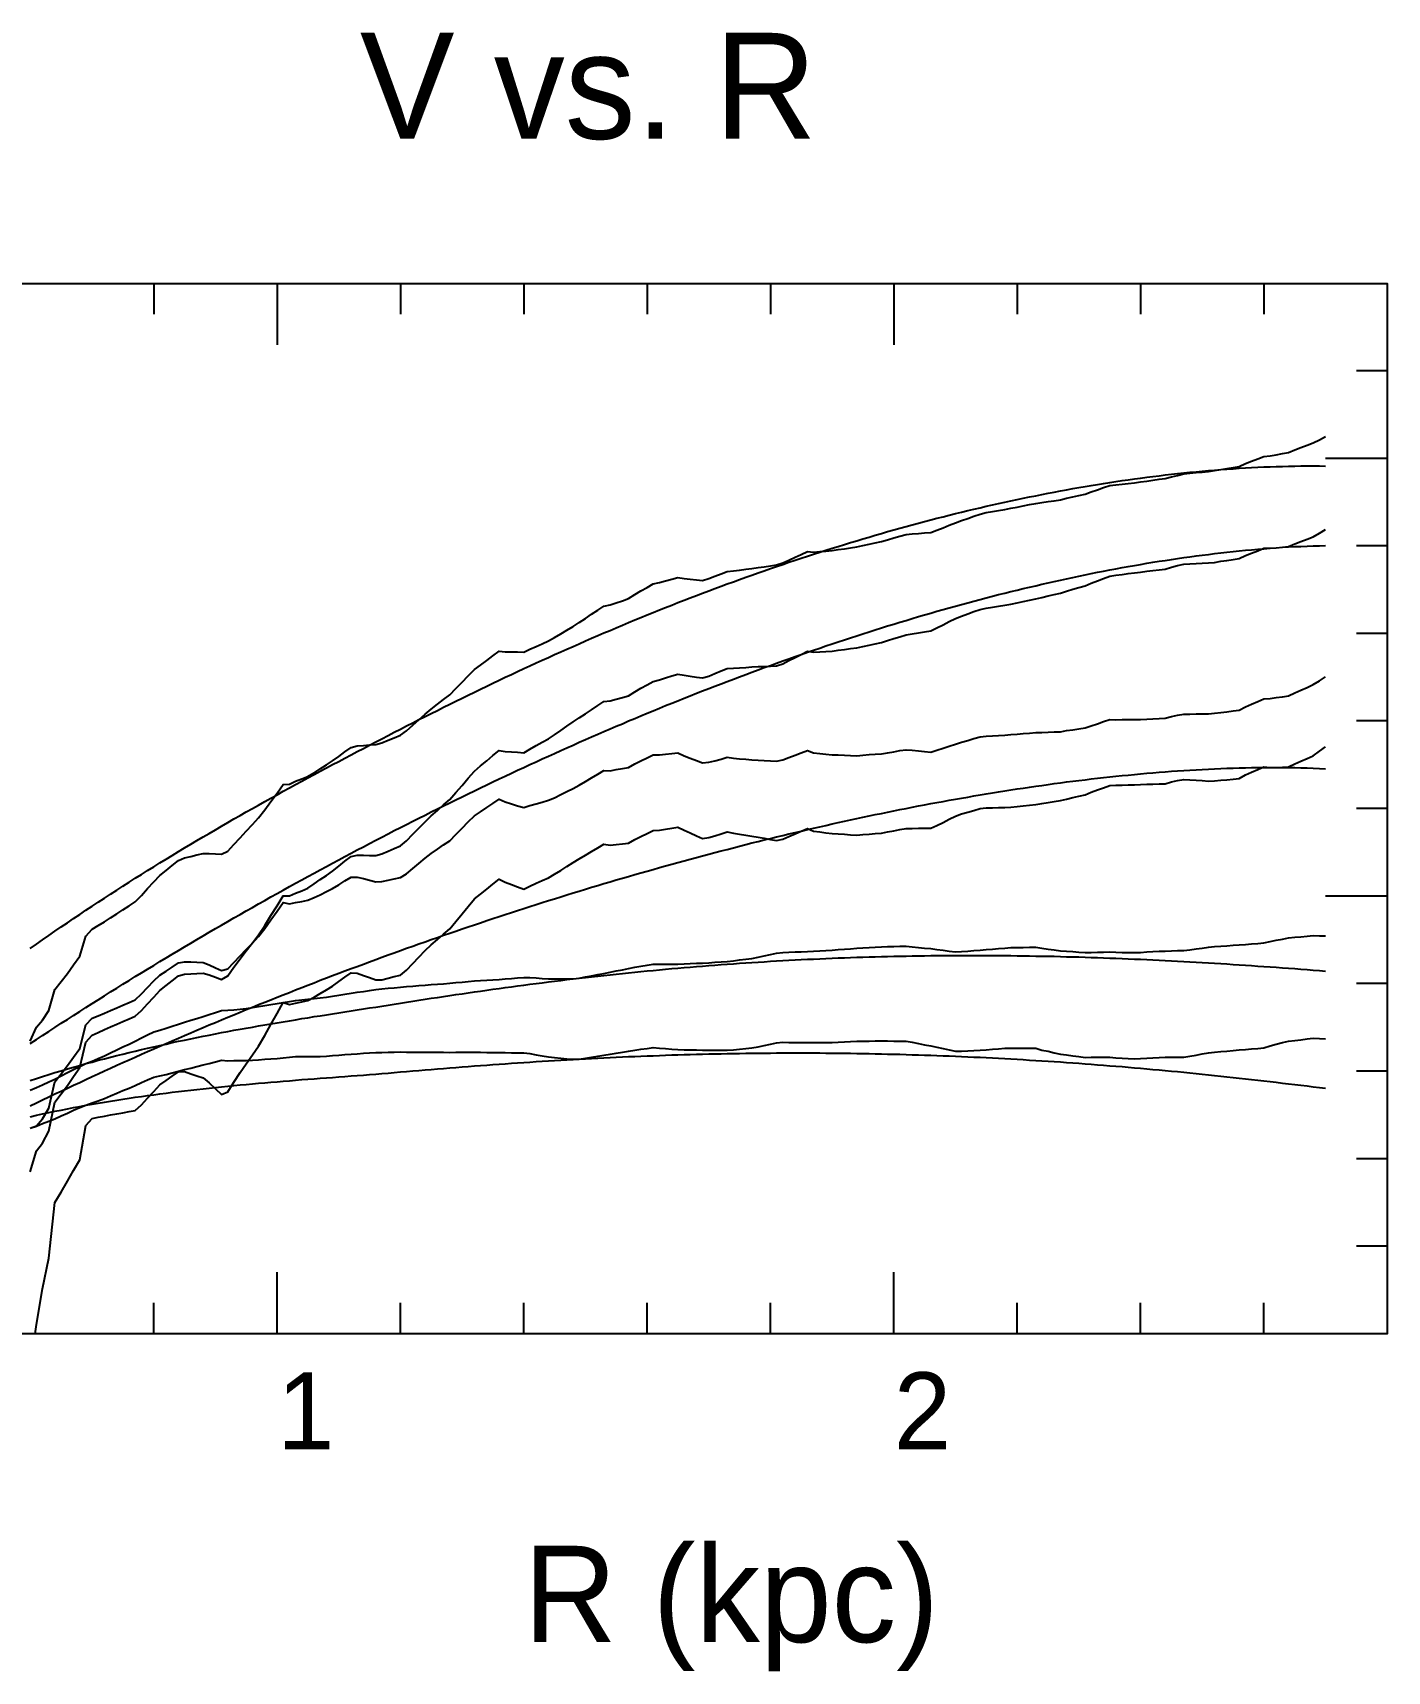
# Model space of a CAD drawing. Extents: x -35 to 179, y -35 to 135.
# Drawn here: x 38.7 to 179.2, y -35 to 135 of the extents above; entities that cross this region are included whole.
import ezdxf

# ---------------------------------------------------------------- set-up
doc = ezdxf.new("R2010")
doc.units = 0

msp = doc.modelspace()

# ---------------------------------------------------------------- linework, layer by layer
at = {"color": 0}
for p, q in [((51.2, 109), (51.2, 105.81)), ((64, 109), (64, 102.61)), ((76.8, 109), (76.8, 105.81)), ((89.6, 109), (89.6, 105.81)), ((102.4, 109), (102.4, 105.81)), ((115.2, 109), (115.2, 105.81)), ((128, 109), (128, 102.61)), ((140.8, 109), (140.8, 105.81)), ((153.6, 109), (153.6, 105.81)), ((166.4, 109), (166.4, 105.81)), ((179.2, 99.92), (176, 99.92)), ((179.2, 90.84), (172.8, 90.84)), ((179.2, 81.75), (176, 81.75)), ((179.2, 72.67), (176, 72.67)), ((179.2, 63.59), (176, 63.59)), ((179.2, 54.5), (176, 54.5)), ((179.2, 45.42), (172.8, 45.42)), ((179.2, 36.34), (176, 36.34)), ((179.2, 27.25), (176, 27.25)), ((179.2, 18.17), (176, 18.17)), ((179.2, 9.08), (176, 9.08)), ((64, 0), (64, 6.4)), ((128, 0), (128, 6.4)), ((51.2, 0), (51.2, 3.2)), ((76.8, 0), (76.8, 3.2)), ((89.6, 0), (89.6, 3.2)), ((102.4, 0), (102.4, 3.2)), ((115.2, 0), (115.2, 3.2)), ((140.8, 0), (140.8, 3.2)), ((153.6, 0), (153.6, 3.2)), ((166.4, 0), (166.4, 3.2))]:
    msp.add_line(p, q, dxfattribs=at)
msp.add_lwpolyline([(0, 0), (0, 109), (179.2, 109), (179.2, 0)], close=True, dxfattribs=at)
at = {"color": 4}
for points in [[(38.4, 30.36), (39.04, 31.83), (39.68, 32.55), (40.32, 33.55), (40.96, 35.72), (41.6, 36.55), (42.24, 37.4), (42.88, 38.28), (43.52, 39.17), (44.16, 41.25), (44.8, 41.98), (45.44, 42.37), (46.08, 42.76), (46.72, 43.17), (47.36, 43.58), (48, 43.99), (48.64, 44.4), (49.28, 44.82), (49.92, 45.47), (50.56, 46.19), (51.2, 46.91), (51.84, 47.54), (52.48, 48.06), (53.12, 48.58), (53.76, 49.1), (54.4, 49.38), (55.04, 49.53), (55.68, 49.69), (56.32, 49.85), (56.96, 49.85), (57.6, 49.81), (58.24, 49.78), (58.88, 50.08), (59.52, 50.78), (60.16, 51.48), (60.8, 52.14), (61.44, 52.85), (62.08, 53.55), (62.72, 54.37), (63.36, 55.22), (64, 56.1), (64.64, 56.99), (65.28, 57.05), (65.92, 57.33), (66.56, 57.58), (67.2, 57.83), (67.84, 58.22), (68.48, 58.61), (69.12, 59.03), (69.76, 59.45), (70.4, 59.92), (71.04, 60.38), (71.68, 60.85), (72.32, 61.02), (72.96, 61.06), (73.6, 61.1), (74.24, 61.14), (74.88, 61.32), (75.52, 61.59), (76.16, 61.85), (76.8, 62.12), (77.44, 62.58), (78.08, 63.15), (78.72, 63.72), (79.36, 64.29), (80, 64.82), (80.64, 65.32), (81.28, 65.82), (81.92, 66.31), (82.56, 66.96), (83.2, 67.61), (83.84, 68.27), (84.48, 68.92), (85.12, 69.39), (85.76, 69.88), (86.4, 70.36), (87.04, 70.84), (87.68, 70.78), (88.32, 70.76), (88.96, 70.75), (89.6, 70.74), (90.24, 71.05), (90.88, 71.33), (91.52, 71.61), (92.16, 71.9), (92.8, 72.25), (93.44, 72.63), (94.08, 73.02), (94.72, 73.4), (95.36, 73.81), (96, 74.24), (96.64, 74.66), (97.28, 75.09), (97.92, 75.51), (98.56, 75.64), (99.2, 75.85), (99.84, 76.07), (100.48, 76.29), (101.12, 76.71), (101.76, 77.08), (102.4, 77.45), (103.04, 77.82), (103.68, 77.95), (104.32, 78.13), (104.96, 78.3), (105.6, 78.48), (106.24, 78.38), (106.88, 78.32), (107.52, 78.25), (108.16, 78.18), (108.8, 78.36), (109.44, 78.61), (110.08, 78.86), (110.72, 79.11), (111.36, 79.16), (112, 79.25), (112.64, 79.33), (113.28, 79.41), (113.92, 79.5), (114.56, 79.59), (115.2, 79.68), (115.84, 79.78), (116.48, 80), (117.12, 80.29), (117.76, 80.59), (118.4, 80.88), (119.04, 81.17), (119.68, 81.11), (120.32, 81.17), (120.96, 81.22), (121.6, 81.27), (122.24, 81.38), (122.88, 81.47), (123.52, 81.56), (124.16, 81.65), (124.8, 81.8), (125.44, 81.94), (126.08, 82.08), (126.72, 82.22), (127.36, 82.4), (128, 82.58), (128.64, 82.76), (129.28, 82.94), (129.92, 83), (130.56, 83.05), (131.2, 83.11), (131.84, 83.16), (132.48, 83.39), (133.12, 83.65), (133.76, 83.9), (134.4, 84.15), (135.04, 84.38), (135.68, 84.61), (136.32, 84.83), (136.96, 85.05), (137.6, 85.21), (138.24, 85.32), (138.88, 85.43), (139.52, 85.55), (140.16, 85.67), (140.8, 85.79), (141.44, 85.92), (142.08, 86.04), (142.72, 86.16), (143.36, 86.25), (144, 86.35), (144.64, 86.45), (145.28, 86.54), (145.92, 86.7), (146.56, 86.84), (147.2, 86.99), (147.84, 87.13), (148.48, 87.37), (149.12, 87.59), (149.76, 87.82), (150.4, 88.04), (151.04, 88.11), (151.68, 88.18), (152.32, 88.24), (152.96, 88.31), (153.6, 88.4), (154.24, 88.49), (154.88, 88.58), (155.52, 88.67), (156.16, 88.75), (156.8, 88.93), (157.44, 89.08), (158.08, 89.23), (158.72, 89.29), (159.36, 89.36), (160, 89.42), (160.64, 89.48), (161.28, 89.57), (161.92, 89.68), (162.56, 89.79), (163.2, 89.9), (163.84, 90.01), (164.48, 90.31), (165.12, 90.56), (165.76, 90.8), (166.4, 91.04), (167.04, 91.11), (167.68, 91.22), (168.32, 91.34), (168.96, 91.44), (169.6, 91.71), (170.24, 91.96), (170.88, 92.2), (171.52, 92.44), (172.16, 92.77), (172.8, 93.1)], [(38.4, 16.82), (39.04, 18.97), (39.68, 19.78), (40.32, 21.04), (40.96, 24.04), (41.6, 24.89), (42.24, 25.78), (42.88, 26.7), (43.52, 27.64), (44.16, 30.27), (44.8, 31), (45.44, 31.28), (46.08, 31.56), (46.72, 31.84), (47.36, 32.12), (48, 32.39), (48.64, 32.67), (49.28, 32.95), (49.92, 33.55), (50.56, 34.24), (51.2, 34.92), (51.84, 35.61), (52.48, 36.13), (53.12, 36.63), (53.76, 37.13), (54.4, 37.33), (55.04, 37.36), (55.68, 37.39), (56.32, 37.42), (56.96, 37.24), (57.6, 37.01), (58.24, 36.78), (58.88, 37.16), (59.52, 38.04), (60.16, 38.92), (60.8, 39.74), (61.44, 40.57), (62.08, 41.4), (62.72, 42.37), (63.36, 43.39), (64, 44.42), (64.64, 45.45), (65.28, 45.44), (65.92, 45.71), (66.56, 45.97), (67.2, 46.24), (67.84, 46.68), (68.48, 47.13), (69.12, 47.57), (69.76, 48.02), (70.4, 48.53), (71.04, 49.03), (71.68, 49.53), (72.32, 49.68), (72.96, 49.66), (73.6, 49.64), (74.24, 49.62), (74.88, 49.8), (75.52, 50.08), (76.16, 50.36), (76.8, 50.64), (77.44, 51.17), (78.08, 51.83), (78.72, 52.48), (79.36, 53.14), (80, 53.75), (80.64, 54.31), (81.28, 54.88), (81.92, 55.44), (82.56, 56.17), (83.2, 56.91), (83.84, 57.65), (84.48, 58.39), (85.12, 58.92), (85.76, 59.46), (86.4, 60), (87.04, 60.54), (87.68, 60.44), (88.32, 60.39), (88.96, 60.34), (89.6, 60.3), (90.24, 60.68), (90.88, 61.03), (91.52, 61.39), (92.16, 61.74), (92.8, 62.16), (93.44, 62.6), (94.08, 63.05), (94.72, 63.49), (95.36, 63.92), (96, 64.34), (96.64, 64.76), (97.28, 65.18), (97.92, 65.6), (98.56, 65.67), (99.2, 65.85), (99.84, 66.02), (100.48, 66.2), (101.12, 66.62), (101.76, 66.98), (102.4, 67.34), (103.04, 67.7), (103.68, 67.87), (104.32, 68.06), (104.96, 68.26), (105.6, 68.46), (106.24, 68.34), (106.88, 68.24), (107.52, 68.15), (108.16, 68.06), (108.8, 68.24), (109.44, 68.51), (110.08, 68.78), (110.72, 69.04), (111.36, 69.06), (112, 69.1), (112.64, 69.15), (113.28, 69.2), (113.92, 69.23), (114.56, 69.26), (115.2, 69.29), (115.84, 69.32), (116.48, 69.53), (117.12, 69.85), (117.76, 70.17), (118.4, 70.49), (119.04, 70.82), (119.68, 70.72), (120.32, 70.77), (120.96, 70.81), (121.6, 70.85), (122.24, 70.95), (122.88, 71.02), (123.52, 71.1), (124.16, 71.18), (124.8, 71.33), (125.44, 71.47), (126.08, 71.61), (126.72, 71.75), (127.36, 71.95), (128, 72.14), (128.64, 72.33), (129.28, 72.53), (129.92, 72.63), (130.56, 72.73), (131.2, 72.83), (131.84, 72.93), (132.48, 73.24), (133.12, 73.57), (133.76, 73.9), (134.4, 74.23), (135.04, 74.48), (135.68, 74.71), (136.32, 74.94), (136.96, 75.16), (137.6, 75.31), (138.24, 75.4), (138.88, 75.5), (139.52, 75.6), (140.16, 75.72), (140.8, 75.85), (141.44, 75.98), (142.08, 76.12), (142.72, 76.25), (143.36, 76.41), (144, 76.57), (144.64, 76.72), (145.28, 76.87), (145.92, 77.07), (146.56, 77.26), (147.2, 77.45), (147.84, 77.63), (148.48, 77.89), (149.12, 78.14), (149.76, 78.38), (150.4, 78.63), (151.04, 78.71), (151.68, 78.79), (152.32, 78.88), (152.96, 78.96), (153.6, 79.04), (154.24, 79.12), (154.88, 79.2), (155.52, 79.28), (156.16, 79.36), (156.8, 79.56), (157.44, 79.72), (158.08, 79.87), (158.72, 79.91), (159.36, 79.94), (160, 79.96), (160.64, 79.99), (161.28, 80.05), (161.92, 80.16), (162.56, 80.26), (163.2, 80.35), (163.84, 80.45), (164.48, 80.77), (165.12, 81.02), (165.76, 81.26), (166.4, 81.51), (167.04, 81.51), (167.68, 81.57), (168.32, 81.63), (168.96, 81.69), (169.6, 81.97), (170.24, 82.21), (170.88, 82.45), (171.52, 82.69), (172.16, 83.07), (172.8, 83.45)], [(38.4, 25.27), (39.04, 25.56), (39.68, 25.85), (40.32, 26.14), (40.96, 26.43), (41.6, 26.77), (42.24, 27.1), (42.88, 27.43), (43.52, 27.75), (44.16, 28.03), (44.8, 28.3), (45.44, 28.58), (46.08, 28.86), (46.72, 29.16), (47.36, 29.46), (48, 29.77), (48.64, 30.07), (49.28, 30.38), (49.92, 30.7), (50.56, 31.01), (51.2, 31.32), (51.84, 31.5), (52.48, 31.7), (53.12, 31.91), (53.76, 32.12), (54.4, 32.32), (55.04, 32.53), (55.68, 32.73), (56.32, 32.93), (56.96, 33.13), (57.6, 33.34), (58.24, 33.54), (58.88, 33.57), (59.52, 33.63), (60.16, 33.7), (60.8, 33.77), (61.44, 33.87), (62.08, 33.96), (62.72, 34.06), (63.36, 34.16), (64, 34.27), (64.64, 34.38), (65.28, 34.49), (65.92, 34.6), (66.56, 34.67), (67.2, 34.73), (67.84, 34.79), (68.48, 34.85), (69.12, 34.94), (69.76, 35.04), (70.4, 35.14), (71.04, 35.24), (71.68, 35.34), (72.32, 35.44), (72.96, 35.53), (73.6, 35.63), (74.24, 35.71), (74.88, 35.78), (75.52, 35.85), (76.16, 35.91), (76.8, 35.98), (77.44, 36.03), (78.08, 36.08), (78.72, 36.13), (79.36, 36.19), (80, 36.24), (80.64, 36.29), (81.28, 36.33), (81.92, 36.38), (82.56, 36.45), (83.2, 36.5), (83.84, 36.56), (84.48, 36.62), (85.12, 36.66), (85.76, 36.7), (86.4, 36.74), (87.04, 36.78), (87.68, 36.83), (88.32, 36.88), (88.96, 36.93), (89.6, 36.98), (90.24, 36.96), (90.88, 36.92), (91.52, 36.88), (92.16, 36.84), (92.8, 36.83), (93.44, 36.83), (94.08, 36.83), (94.72, 36.84), (95.36, 36.91), (96, 37.03), (96.64, 37.15), (97.28, 37.27), (97.92, 37.4), (98.56, 37.53), (99.2, 37.66), (99.84, 37.78), (100.48, 37.91), (101.12, 38.03), (101.76, 38.14), (102.4, 38.26), (103.04, 38.37), (103.68, 38.35), (104.32, 38.36), (104.96, 38.36), (105.6, 38.36), (106.24, 38.39), (106.88, 38.42), (107.52, 38.45), (108.16, 38.47), (108.8, 38.51), (109.44, 38.55), (110.08, 38.59), (110.72, 38.62), (111.36, 38.7), (112, 38.79), (112.64, 38.87), (113.28, 38.96), (113.92, 39.08), (114.56, 39.22), (115.2, 39.36), (115.84, 39.5), (116.48, 39.57), (117.12, 39.6), (117.76, 39.62), (118.4, 39.65), (119.04, 39.68), (119.68, 39.71), (120.32, 39.75), (120.96, 39.78), (121.6, 39.81), (122.24, 39.87), (122.88, 39.92), (123.52, 39.96), (124.16, 40.01), (124.8, 40.05), (125.44, 40.08), (126.08, 40.12), (126.72, 40.16), (127.36, 40.18), (128, 40.2), (128.64, 40.22), (129.28, 40.24), (129.92, 40.17), (130.56, 40.1), (131.2, 40.03), (131.84, 39.97), (132.48, 39.89), (133.12, 39.8), (133.76, 39.72), (134.4, 39.64), (135.04, 39.66), (135.68, 39.71), (136.32, 39.76), (136.96, 39.81), (137.6, 39.86), (138.24, 39.92), (138.88, 39.98), (139.52, 40.03), (140.16, 40.07), (140.8, 40.08), (141.44, 40.1), (142.08, 40.11), (142.72, 40.13), (143.36, 40), (144, 39.92), (144.64, 39.83), (145.28, 39.75), (145.92, 39.71), (146.56, 39.66), (147.2, 39.6), (147.84, 39.55), (148.48, 39.58), (149.12, 39.59), (149.76, 39.6), (150.4, 39.62), (151.04, 39.6), (151.68, 39.58), (152.32, 39.57), (152.96, 39.55), (153.6, 39.58), (154.24, 39.62), (154.88, 39.66), (155.52, 39.7), (156.16, 39.72), (156.8, 39.74), (157.44, 39.76), (158.08, 39.77), (158.72, 39.84), (159.36, 39.93), (160, 40.02), (160.64, 40.12), (161.28, 40.18), (161.92, 40.23), (162.56, 40.27), (163.2, 40.32), (163.84, 40.36), (164.48, 40.41), (165.12, 40.46), (165.76, 40.51), (166.4, 40.56), (167.04, 40.71), (167.68, 40.84), (168.32, 40.96), (168.96, 41.09), (169.6, 41.14), (170.24, 41.2), (170.88, 41.26), (171.52, 41.32), (172.16, 41.3), (172.8, 41.29)]]:
    msp.add_lwpolyline(points, dxfattribs=at)
at = {"color": 3}
for points in [[(38.4, 39.98), (39.04, 40.44), (39.68, 40.89), (40.32, 41.34), (40.96, 41.78), (41.6, 42.22), (42.24, 42.66), (42.88, 43.09), (43.52, 43.52), (44.16, 43.95), (44.8, 44.38), (45.44, 44.8), (46.08, 45.22), (46.72, 45.63), (47.36, 46.05), (48, 46.46), (48.64, 46.86), (49.28, 47.27), (49.92, 47.67), (50.56, 48.07), (51.2, 48.47), (51.84, 48.86), (52.48, 49.25), (53.12, 49.64), (53.76, 50.03), (54.4, 50.41), (55.04, 50.8), (55.68, 51.18), (56.32, 51.56), (56.96, 51.93), (57.6, 52.31), (58.24, 52.68), (58.88, 53.05), (59.52, 53.42), (60.16, 53.78), (60.8, 54.15), (61.44, 54.51), (62.08, 54.87), (62.72, 55.23), (63.36, 55.58), (64, 55.94), (64.64, 56.29), (65.28, 56.64), (65.92, 56.99), (66.56, 57.34), (67.2, 57.69), (67.84, 58.04), (68.48, 58.38), (69.12, 58.72), (69.76, 59.06), (70.4, 59.4), (71.04, 59.74), (71.68, 60.08), (72.32, 60.42), (72.96, 60.75), (73.6, 61.09), (74.24, 61.42), (74.88, 61.75), (75.52, 62.09), (76.16, 62.42), (76.8, 62.75), (77.44, 63.07), (78.08, 63.4), (78.72, 63.73), (79.36, 64.05), (80, 64.37), (80.64, 64.69), (81.28, 65.01), (81.92, 65.33), (82.56, 65.65), (83.2, 65.96), (83.84, 66.28), (84.48, 66.59), (85.12, 66.9), (85.76, 67.2), (86.4, 67.51), (87.04, 67.81), (87.68, 68.12), (88.32, 68.42), (88.96, 68.72), (89.6, 69.02), (90.24, 69.31), (90.88, 69.61), (91.52, 69.9), (92.16, 70.19), (92.8, 70.48), (93.44, 70.76), (94.08, 71.05), (94.72, 71.33), (95.36, 71.61), (96, 71.89), (96.64, 72.17), (97.28, 72.45), (97.92, 72.72), (98.56, 72.99), (99.2, 73.27), (99.84, 73.53), (100.48, 73.8), (101.12, 74.07), (101.76, 74.33), (102.4, 74.59), (103.04, 74.85), (103.68, 75.11), (104.32, 75.36), (104.96, 75.61), (105.6, 75.87), (106.24, 76.12), (106.88, 76.36), (107.52, 76.61), (108.16, 76.85), (108.8, 77.09), (109.44, 77.33), (110.08, 77.57), (110.72, 77.81), (111.36, 78.04), (112, 78.27), (112.64, 78.5), (113.28, 78.73), (113.92, 78.96), (114.56, 79.18), (115.2, 79.4), (115.84, 79.62), (116.48, 79.84), (117.12, 80.06), (117.76, 80.27), (118.4, 80.48), (119.04, 80.69), (119.68, 80.9), (120.32, 81.11), (120.96, 81.31), (121.6, 81.51), (122.24, 81.71), (122.88, 81.91), (123.52, 82.11), (124.16, 82.3), (124.8, 82.49), (125.44, 82.68), (126.08, 82.87), (126.72, 83.05), (127.36, 83.24), (128, 83.42), (128.64, 83.6), (129.28, 83.77), (129.92, 83.95), (130.56, 84.12), (131.2, 84.29), (131.84, 84.46), (132.48, 84.62), (133.12, 84.79), (133.76, 84.95), (134.4, 85.11), (135.04, 85.26), (135.68, 85.42), (136.32, 85.57), (136.96, 85.72), (137.6, 85.87), (138.24, 86.02), (138.88, 86.16), (139.52, 86.3), (140.16, 86.44), (140.8, 86.58), (141.44, 86.71), (142.08, 86.84), (142.72, 86.97), (143.36, 87.1), (144, 87.22), (144.64, 87.34), (145.28, 87.46), (145.92, 87.58), (146.56, 87.7), (147.2, 87.81), (147.84, 87.92), (148.48, 88.03), (149.12, 88.13), (149.76, 88.24), (150.4, 88.34), (151.04, 88.43), (151.68, 88.53), (152.32, 88.62), (152.96, 88.71), (153.6, 88.8), (154.24, 88.88), (154.88, 88.96), (155.52, 89.04), (156.16, 89.12), (156.8, 89.19), (157.44, 89.26), (158.08, 89.33), (158.72, 89.4), (159.36, 89.46), (160, 89.52), (160.64, 89.58), (161.28, 89.63), (161.92, 89.68), (162.56, 89.73), (163.2, 89.77), (163.84, 89.81), (164.48, 89.85), (165.12, 89.89), (165.76, 89.92), (166.4, 89.95), (167.04, 89.97), (167.68, 89.99), (168.32, 90.01), (168.96, 90.03), (169.6, 90.04), (170.24, 90.05), (170.88, 90.05), (171.52, 90.05), (172.16, 90.05), (172.8, 90.04)], [(38.4, 30.13), (39.04, 30.55), (39.68, 30.97), (40.32, 31.38), (40.96, 31.8), (41.6, 32.22), (42.24, 32.63), (42.88, 33.04), (43.52, 33.45), (44.16, 33.86), (44.8, 34.26), (45.44, 34.67), (46.08, 35.07), (46.72, 35.47), (47.36, 35.87), (48, 36.27), (48.64, 36.66), (49.28, 37.06), (49.92, 37.45), (50.56, 37.84), (51.2, 38.23), (51.84, 38.62), (52.48, 39), (53.12, 39.39), (53.76, 39.77), (54.4, 40.15), (55.04, 40.53), (55.68, 40.91), (56.32, 41.29), (56.96, 41.66), (57.6, 42.04), (58.24, 42.41), (58.88, 42.78), (59.52, 43.15), (60.16, 43.52), (60.8, 43.88), (61.44, 44.25), (62.08, 44.61), (62.72, 44.97), (63.36, 45.33), (64, 45.69), (64.64, 46.05), (65.28, 46.4), (65.92, 46.75), (66.56, 47.11), (67.2, 47.46), (67.84, 47.81), (68.48, 48.15), (69.12, 48.5), (69.76, 48.84), (70.4, 49.19), (71.04, 49.53), (71.68, 49.87), (72.32, 50.21), (72.96, 50.54), (73.6, 50.88), (74.24, 51.21), (74.88, 51.55), (75.52, 51.88), (76.16, 52.21), (76.8, 52.53), (77.44, 52.86), (78.08, 53.18), (78.72, 53.51), (79.36, 53.83), (80, 54.15), (80.64, 54.47), (81.28, 54.79), (81.92, 55.1), (82.56, 55.41), (83.2, 55.73), (83.84, 56.04), (84.48, 56.35), (85.12, 56.66), (85.76, 56.96), (86.4, 57.27), (87.04, 57.57), (87.68, 57.87), (88.32, 58.17), (88.96, 58.47), (89.6, 58.77), (90.24, 59.07), (90.88, 59.36), (91.52, 59.65), (92.16, 59.94), (92.8, 60.23), (93.44, 60.52), (94.08, 60.81), (94.72, 61.09), (95.36, 61.38), (96, 61.66), (96.64, 61.94), (97.28, 62.22), (97.92, 62.49), (98.56, 62.77), (99.2, 63.04), (99.84, 63.31), (100.48, 63.59), (101.12, 63.85), (101.76, 64.12), (102.4, 64.39), (103.04, 64.65), (103.68, 64.91), (104.32, 65.18), (104.96, 65.43), (105.6, 65.69), (106.24, 65.95), (106.88, 66.2), (107.52, 66.46), (108.16, 66.71), (108.8, 66.96), (109.44, 67.21), (110.08, 67.45), (110.72, 67.7), (111.36, 67.94), (112, 68.18), (112.64, 68.42), (113.28, 68.66), (113.92, 68.89), (114.56, 69.13), (115.2, 69.36), (115.84, 69.59), (116.48, 69.82), (117.12, 70.05), (117.76, 70.28), (118.4, 70.5), (119.04, 70.72), (119.68, 70.94), (120.32, 71.16), (120.96, 71.38), (121.6, 71.59), (122.24, 71.81), (122.88, 72.02), (123.52, 72.23), (124.16, 72.44), (124.8, 72.64), (125.44, 72.85), (126.08, 73.05), (126.72, 73.25), (127.36, 73.45), (128, 73.65), (128.64, 73.84), (129.28, 74.03), (129.92, 74.23), (130.56, 74.42), (131.2, 74.6), (131.84, 74.79), (132.48, 74.97), (133.12, 75.15), (133.76, 75.33), (134.4, 75.51), (135.04, 75.69), (135.68, 75.86), (136.32, 76.03), (136.96, 76.2), (137.6, 76.37), (138.24, 76.53), (138.88, 76.7), (139.52, 76.86), (140.16, 77.02), (140.8, 77.18), (141.44, 77.33), (142.08, 77.48), (142.72, 77.63), (143.36, 77.78), (144, 77.93), (144.64, 78.07), (145.28, 78.21), (145.92, 78.35), (146.56, 78.49), (147.2, 78.63), (147.84, 78.76), (148.48, 78.89), (149.12, 79.02), (149.76, 79.14), (150.4, 79.26), (151.04, 79.38), (151.68, 79.5), (152.32, 79.62), (152.96, 79.73), (153.6, 79.84), (154.24, 79.95), (154.88, 80.06), (155.52, 80.16), (156.16, 80.26), (156.8, 80.36), (157.44, 80.45), (158.08, 80.54), (158.72, 80.63), (159.36, 80.72), (160, 80.8), (160.64, 80.88), (161.28, 80.96), (161.92, 81.03), (162.56, 81.11), (163.2, 81.18), (163.84, 81.24), (164.48, 81.3), (165.12, 81.36), (165.76, 81.42), (166.4, 81.47), (167.04, 81.52), (167.68, 81.57), (168.32, 81.61), (168.96, 81.65), (169.6, 81.68), (170.24, 81.71), (170.88, 81.74), (171.52, 81.76), (172.16, 81.78), (172.8, 81.8)], [(38.4, 26.29), (39.04, 26.5), (39.68, 26.7), (40.32, 26.9), (40.96, 27.1), (41.6, 27.29), (42.24, 27.48), (42.88, 27.67), (43.52, 27.85), (44.16, 28.03), (44.8, 28.2), (45.44, 28.38), (46.08, 28.54), (46.72, 28.71), (47.36, 28.87), (48, 29.03), (48.64, 29.19), (49.28, 29.34), (49.92, 29.49), (50.56, 29.64), (51.2, 29.79), (51.84, 29.93), (52.48, 30.07), (53.12, 30.21), (53.76, 30.35), (54.4, 30.48), (55.04, 30.62), (55.68, 30.75), (56.32, 30.87), (56.96, 31), (57.6, 31.12), (58.24, 31.25), (58.88, 31.37), (59.52, 31.49), (60.16, 31.6), (60.8, 31.72), (61.44, 31.83), (62.08, 31.95), (62.72, 32.06), (63.36, 32.17), (64, 32.28), (64.64, 32.38), (65.28, 32.49), (65.92, 32.59), (66.56, 32.7), (67.2, 32.8), (67.84, 32.91), (68.48, 33.01), (69.12, 33.11), (69.76, 33.21), (70.4, 33.31), (71.04, 33.41), (71.68, 33.51), (72.32, 33.61), (72.96, 33.71), (73.6, 33.81), (74.24, 33.91), (74.88, 34.01), (75.52, 34.11), (76.16, 34.21), (76.8, 34.31), (77.44, 34.41), (78.08, 34.51), (78.72, 34.61), (79.36, 34.71), (80, 34.81), (80.64, 34.91), (81.28, 35), (81.92, 35.1), (82.56, 35.2), (83.2, 35.29), (83.84, 35.38), (84.48, 35.48), (85.12, 35.57), (85.76, 35.66), (86.4, 35.75), (87.04, 35.84), (87.68, 35.93), (88.32, 36.01), (88.96, 36.1), (89.6, 36.19), (90.24, 36.27), (90.88, 36.35), (91.52, 36.43), (92.16, 36.51), (92.8, 36.59), (93.44, 36.67), (94.08, 36.75), (94.72, 36.83), (95.36, 36.9), (96, 36.98), (96.64, 37.05), (97.28, 37.12), (97.92, 37.19), (98.56, 37.26), (99.2, 37.33), (99.84, 37.4), (100.48, 37.46), (101.12, 37.53), (101.76, 37.59), (102.4, 37.65), (103.04, 37.71), (103.68, 37.77), (104.32, 37.83), (104.96, 37.89), (105.6, 37.95), (106.24, 38), (106.88, 38.06), (107.52, 38.11), (108.16, 38.16), (108.8, 38.21), (109.44, 38.26), (110.08, 38.31), (110.72, 38.36), (111.36, 38.4), (112, 38.45), (112.64, 38.49), (113.28, 38.53), (113.92, 38.57), (114.56, 38.61), (115.2, 38.65), (115.84, 38.69), (116.48, 38.73), (117.12, 38.76), (117.76, 38.8), (118.4, 38.83), (119.04, 38.86), (119.68, 38.89), (120.32, 38.92), (120.96, 38.95), (121.6, 38.97), (122.24, 39), (122.88, 39.02), (123.52, 39.05), (124.16, 39.07), (124.8, 39.09), (125.44, 39.11), (126.08, 39.13), (126.72, 39.14), (127.36, 39.16), (128, 39.18), (128.64, 39.19), (129.28, 39.2), (129.92, 39.21), (130.56, 39.22), (131.2, 39.23), (131.84, 39.24), (132.48, 39.25), (133.12, 39.25), (133.76, 39.26), (134.4, 39.26), (135.04, 39.26), (135.68, 39.26), (136.32, 39.26), (136.96, 39.26), (137.6, 39.26), (138.24, 39.26), (138.88, 39.25), (139.52, 39.25), (140.16, 39.24), (140.8, 39.23), (141.44, 39.23), (142.08, 39.22), (142.72, 39.2), (143.36, 39.19), (144, 39.18), (144.64, 39.17), (145.28, 39.15), (145.92, 39.13), (146.56, 39.12), (147.2, 39.1), (147.84, 39.08), (148.48, 39.06), (149.12, 39.04), (149.76, 39.02), (150.4, 38.99), (151.04, 38.97), (151.68, 38.94), (152.32, 38.92), (152.96, 38.89), (153.6, 38.86), (154.24, 38.83), (154.88, 38.8), (155.52, 38.77), (156.16, 38.74), (156.8, 38.71), (157.44, 38.67), (158.08, 38.64), (158.72, 38.6), (159.36, 38.57), (160, 38.53), (160.64, 38.49), (161.28, 38.45), (161.92, 38.42), (162.56, 38.38), (163.2, 38.33), (163.84, 38.29), (164.48, 38.25), (165.12, 38.21), (165.76, 38.16), (166.4, 38.12), (167.04, 38.07), (167.68, 38.03), (168.32, 37.98), (168.96, 37.93), (169.6, 37.89), (170.24, 37.84), (170.88, 37.79), (171.52, 37.74), (172.16, 37.69), (172.8, 37.64)]]:
    msp.add_lwpolyline(points, dxfattribs=at)
at = {"color": 1}
msp.add_lwpolyline([(38.4, 21.33), (39.04, 21.58), (39.68, 22.3), (40.32, 23.41), (40.96, 26.13), (41.6, 26.96), (42.24, 27.83), (42.88, 28.71), (43.52, 29.62), (44.16, 32.07), (44.8, 32.75), (45.44, 33.01), (46.08, 33.26), (46.72, 33.54), (47.36, 33.82), (48, 34.1), (48.64, 34.38), (49.28, 34.67), (49.92, 35.27), (50.56, 35.95), (51.2, 36.63), (51.84, 37.21), (52.48, 37.63), (53.12, 38.06), (53.76, 38.48), (54.4, 38.61), (55.04, 38.58), (55.68, 38.55), (56.32, 38.52), (56.96, 38.28), (57.6, 37.99), (58.24, 37.7), (58.88, 37.86), (59.52, 38.53), (60.16, 39.22), (60.8, 39.86), (61.44, 40.54), (62.08, 41.22), (62.72, 42.06), (63.36, 42.94), (64, 43.84), (64.64, 44.76), (65.28, 44.62), (65.92, 44.76), (66.56, 44.87), (67.2, 44.98), (67.84, 45.26), (68.48, 45.56), (69.12, 45.88), (69.76, 46.21), (70.4, 46.6), (71.04, 46.99), (71.68, 47.37), (72.32, 47.39), (72.96, 47.23), (73.6, 47.07), (74.24, 46.91), (74.88, 46.93), (75.52, 47.07), (76.16, 47.2), (76.8, 47.34), (77.44, 47.74), (78.08, 48.27), (78.72, 48.81), (79.36, 49.35), (80, 49.84), (80.64, 50.28), (81.28, 50.73), (81.92, 51.17), (82.56, 51.81), (83.2, 52.46), (83.84, 53.11), (84.48, 53.76), (85.12, 54.17), (85.76, 54.6), (86.4, 55.04), (87.04, 55.47), (87.68, 55.2), (88.32, 55), (88.96, 54.8), (89.6, 54.6), (90.24, 54.81), (90.88, 54.99), (91.52, 55.18), (92.16, 55.36), (92.8, 55.63), (93.44, 55.95), (94.08, 56.27), (94.72, 56.59), (95.36, 56.94), (96, 57.31), (96.64, 57.69), (97.28, 58.07), (97.92, 58.44), (98.56, 58.43), (99.2, 58.54), (99.84, 58.65), (100.48, 58.76), (101.12, 59.14), (101.76, 59.45), (102.4, 59.76), (103.04, 60.08), (103.68, 60.09), (104.32, 60.15), (104.96, 60.21), (105.6, 60.28), (106.24, 59.99), (106.88, 59.74), (107.52, 59.48), (108.16, 59.23), (108.8, 59.3), (109.44, 59.47), (110.08, 59.64), (110.72, 59.82), (111.36, 59.72), (112, 59.67), (112.64, 59.62), (113.28, 59.57), (113.92, 59.52), (114.56, 59.49), (115.2, 59.46), (115.84, 59.43), (116.48, 59.57), (117.12, 59.81), (117.76, 60.05), (118.4, 60.29), (119.04, 60.53), (119.68, 60.3), (120.32, 60.22), (120.96, 60.14), (121.6, 60.06), (122.24, 60.06), (122.88, 60.04), (123.52, 60.01), (124.16, 59.99), (124.8, 60.05), (125.44, 60.1), (126.08, 60.14), (126.72, 60.18), (127.36, 60.3), (128, 60.4), (128.64, 60.51), (129.28, 60.61), (129.92, 60.55), (130.56, 60.49), (131.2, 60.43), (131.84, 60.37), (132.48, 60.55), (133.12, 60.77), (133.76, 60.99), (134.4, 61.2), (135.04, 61.39), (135.68, 61.57), (136.32, 61.76), (136.96, 61.94), (137.6, 62.02), (138.24, 62.06), (138.88, 62.09), (139.52, 62.13), (140.16, 62.17), (140.8, 62.23), (141.44, 62.29), (142.08, 62.34), (142.72, 62.4), (143.36, 62.41), (144, 62.43), (144.64, 62.46), (145.28, 62.48), (145.92, 62.59), (146.56, 62.68), (147.2, 62.77), (147.84, 62.87), (148.48, 63.1), (149.12, 63.31), (149.76, 63.52), (150.4, 63.73), (151.04, 63.72), (151.68, 63.73), (152.32, 63.73), (152.96, 63.73), (153.6, 63.76), (154.24, 63.79), (154.88, 63.83), (155.52, 63.86), (156.16, 63.88), (156.8, 64.06), (157.44, 64.18), (158.08, 64.3), (158.72, 64.31), (159.36, 64.32), (160, 64.33), (160.64, 64.34), (161.28, 64.39), (161.92, 64.47), (162.56, 64.55), (163.2, 64.63), (163.84, 64.71), (164.48, 65.07), (165.12, 65.34), (165.76, 65.61), (166.4, 65.88), (167.04, 65.92), (167.68, 66.01), (168.32, 66.11), (168.96, 66.2), (169.6, 66.52), (170.24, 66.8), (170.88, 67.08), (171.52, 67.36), (172.16, 67.77), (172.8, 68.17)], dxfattribs=at)
at = {"color": 2}
for points in [[(38.4, 21.33), (39.04, 21.58), (39.68, 22.3), (40.32, 23.41), (40.96, 26.13), (41.6, 26.96), (42.24, 27.83), (42.88, 28.71), (43.52, 29.62), (44.16, 32.07), (44.8, 32.75), (45.44, 33.01), (46.08, 33.26), (46.72, 33.54), (47.36, 33.82), (48, 34.1), (48.64, 34.38), (49.28, 34.67), (49.92, 35.27), (50.56, 35.95), (51.2, 36.63), (51.84, 37.21), (52.48, 37.63), (53.12, 38.06), (53.76, 38.48), (54.4, 38.61), (55.04, 38.58), (55.68, 38.55), (56.32, 38.52), (56.96, 38.28), (57.6, 37.99), (58.24, 37.7), (58.88, 37.86), (59.52, 38.53), (60.16, 39.22), (60.8, 39.86), (61.44, 40.54), (62.08, 41.22), (62.72, 42.06), (63.36, 42.94), (64, 43.84), (64.64, 44.76), (65.28, 44.62), (65.92, 44.76), (66.56, 44.87), (67.2, 44.98), (67.84, 45.26), (68.48, 45.56), (69.12, 45.88), (69.76, 46.21), (70.4, 46.6), (71.04, 46.99), (71.68, 47.37), (72.32, 47.39), (72.96, 47.23), (73.6, 47.07), (74.24, 46.91), (74.88, 46.93), (75.52, 47.07), (76.16, 47.2), (76.8, 47.34), (77.44, 47.74), (78.08, 48.27), (78.72, 48.81), (79.36, 49.35), (80, 49.84), (80.64, 50.28), (81.28, 50.73), (81.92, 51.17), (82.56, 51.81), (83.2, 52.46), (83.84, 53.11), (84.48, 53.76), (85.12, 54.17), (85.76, 54.6), (86.4, 55.04), (87.04, 55.47), (87.68, 55.2), (88.32, 55), (88.96, 54.8), (89.6, 54.6), (90.24, 54.81), (90.88, 54.99), (91.52, 55.18), (92.16, 55.36), (92.8, 55.63), (93.44, 55.95), (94.08, 56.27), (94.72, 56.59), (95.36, 56.94), (96, 57.31), (96.64, 57.69), (97.28, 58.07), (97.92, 58.44), (98.56, 58.43), (99.2, 58.54), (99.84, 58.65), (100.48, 58.76), (101.12, 59.14), (101.76, 59.45), (102.4, 59.76), (103.04, 60.08), (103.68, 60.09), (104.32, 60.15), (104.96, 60.21), (105.6, 60.28), (106.24, 59.99), (106.88, 59.74), (107.52, 59.48), (108.16, 59.23), (108.8, 59.3), (109.44, 59.47), (110.08, 59.64), (110.72, 59.82), (111.36, 59.72), (112, 59.67), (112.64, 59.62), (113.28, 59.57), (113.92, 59.52), (114.56, 59.49), (115.2, 59.46), (115.84, 59.43), (116.48, 59.57), (117.12, 59.81), (117.76, 60.05), (118.4, 60.29), (119.04, 60.53), (119.68, 60.3), (120.32, 60.22), (120.96, 60.14), (121.6, 60.06), (122.24, 60.06), (122.88, 60.04), (123.52, 60.01), (124.16, 59.99), (124.8, 60.05), (125.44, 60.1), (126.08, 60.14), (126.72, 60.18), (127.36, 60.3), (128, 60.4), (128.64, 60.51), (129.28, 60.61), (129.92, 60.55), (130.56, 60.49), (131.2, 60.43), (131.84, 60.37), (132.48, 60.55), (133.12, 60.77), (133.76, 60.99), (134.4, 61.2), (135.04, 61.39), (135.68, 61.57), (136.32, 61.76), (136.96, 61.94), (137.6, 62.02), (138.24, 62.06), (138.88, 62.09), (139.52, 62.13), (140.16, 62.17), (140.8, 62.23), (141.44, 62.29), (142.08, 62.34), (142.72, 62.4), (143.36, 62.41), (144, 62.43), (144.64, 62.46), (145.28, 62.48), (145.92, 62.59), (146.56, 62.68), (147.2, 62.77), (147.84, 62.87), (148.48, 63.1), (149.12, 63.31), (149.76, 63.52), (150.4, 63.73), (151.04, 63.72), (151.68, 63.73), (152.32, 63.73), (152.96, 63.73), (153.6, 63.76), (154.24, 63.79), (154.88, 63.83), (155.52, 63.86), (156.16, 63.88), (156.8, 64.06), (157.44, 64.18), (158.08, 64.3), (158.72, 64.31), (159.36, 64.32), (160, 64.33), (160.64, 64.34), (161.28, 64.39), (161.92, 64.47), (162.56, 64.55), (163.2, 64.63), (163.84, 64.71), (164.48, 65.07), (165.12, 65.34), (165.76, 65.61), (166.4, 65.88), (167.04, 65.92), (167.68, 66.01), (168.32, 66.11), (168.96, 66.2), (169.6, 66.52), (170.24, 66.8), (170.88, 67.08), (171.52, 67.36), (172.16, 67.77), (172.8, 68.17)], [(38.4, 23.65), (39.04, 23.96), (39.68, 24.27), (40.32, 24.58), (40.96, 24.89), (41.6, 25.19), (42.24, 25.49), (42.88, 25.79), (43.52, 26.09), (44.16, 26.39), (44.8, 26.69), (45.44, 26.98), (46.08, 27.28), (46.72, 27.57), (47.36, 27.86), (48, 28.15), (48.64, 28.44), (49.28, 28.72), (49.92, 29.01), (50.56, 29.29), (51.2, 29.57), (51.84, 29.85), (52.48, 30.13), (53.12, 30.41), (53.76, 30.69), (54.4, 30.96), (55.04, 31.23), (55.68, 31.51), (56.32, 31.78), (56.96, 32.05), (57.6, 32.31), (58.24, 32.58), (58.88, 32.85), (59.52, 33.11), (60.16, 33.37), (60.8, 33.64), (61.44, 33.9), (62.08, 34.16), (62.72, 34.41), (63.36, 34.67), (64, 34.93), (64.64, 35.18), (65.28, 35.43), (65.92, 35.68), (66.56, 35.93), (67.2, 36.18), (67.84, 36.43), (68.48, 36.68), (69.12, 36.92), (69.76, 37.17), (70.4, 37.41), (71.04, 37.65), (71.68, 37.89), (72.32, 38.13), (72.96, 38.37), (73.6, 38.6), (74.24, 38.84), (74.88, 39.07), (75.52, 39.31), (76.16, 39.54), (76.8, 39.77), (77.44, 40), (78.08, 40.23), (78.72, 40.45), (79.36, 40.68), (80, 40.9), (80.64, 41.13), (81.28, 41.35), (81.92, 41.57), (82.56, 41.79), (83.2, 42.01), (83.84, 42.23), (84.48, 42.44), (85.12, 42.66), (85.76, 42.87), (86.4, 43.09), (87.04, 43.3), (87.68, 43.51), (88.32, 43.72), (88.96, 43.92), (89.6, 44.13), (90.24, 44.34), (90.88, 44.54), (91.52, 44.74), (92.16, 44.95), (92.8, 45.15), (93.44, 45.35), (94.08, 45.54), (94.72, 45.74), (95.36, 45.94), (96, 46.13), (96.64, 46.33), (97.28, 46.52), (97.92, 46.71), (98.56, 46.9), (99.2, 47.09), (99.84, 47.28), (100.48, 47.46), (101.12, 47.65), (101.76, 47.83), (102.4, 48.01), (103.04, 48.19), (103.68, 48.37), (104.32, 48.55), (104.96, 48.73), (105.6, 48.91), (106.24, 49.08), (106.88, 49.26), (107.52, 49.43), (108.16, 49.6), (108.8, 49.77), (109.44, 49.94), (110.08, 50.11), (110.72, 50.27), (111.36, 50.44), (112, 50.6), (112.64, 50.77), (113.28, 50.93), (113.92, 51.09), (114.56, 51.25), (115.2, 51.4), (115.84, 51.56), (116.48, 51.71), (117.12, 51.87), (117.76, 52.02), (118.4, 52.17), (119.04, 52.32), (119.68, 52.47), (120.32, 52.61), (120.96, 52.76), (121.6, 52.9), (122.24, 53.05), (122.88, 53.19), (123.52, 53.33), (124.16, 53.46), (124.8, 53.6), (125.44, 53.74), (126.08, 53.87), (126.72, 54), (127.36, 54.14), (128, 54.26), (128.64, 54.39), (129.28, 54.52), (129.92, 54.65), (130.56, 54.77), (131.2, 54.89), (131.84, 55.01), (132.48, 55.13), (133.12, 55.25), (133.76, 55.37), (134.4, 55.48), (135.04, 55.59), (135.68, 55.7), (136.32, 55.81), (136.96, 55.92), (137.6, 56.03), (138.24, 56.13), (138.88, 56.24), (139.52, 56.34), (140.16, 56.44), (140.8, 56.54), (141.44, 56.63), (142.08, 56.73), (142.72, 56.82), (143.36, 56.91), (144, 57), (144.64, 57.09), (145.28, 57.17), (145.92, 57.26), (146.56, 57.34), (147.2, 57.42), (147.84, 57.5), (148.48, 57.57), (149.12, 57.65), (149.76, 57.72), (150.4, 57.79), (151.04, 57.85), (151.68, 57.92), (152.32, 57.98), (152.96, 58.05), (153.6, 58.1), (154.24, 58.16), (154.88, 58.22), (155.52, 58.27), (156.16, 58.32), (156.8, 58.37), (157.44, 58.41), (158.08, 58.45), (158.72, 58.49), (159.36, 58.53), (160, 58.57), (160.64, 58.6), (161.28, 58.63), (161.92, 58.66), (162.56, 58.68), (163.2, 58.7), (163.84, 58.72), (164.48, 58.74), (165.12, 58.75), (165.76, 58.76), (166.4, 58.77), (167.04, 58.77), (167.68, 58.77), (168.32, 58.77), (168.96, 58.76), (169.6, 58.75), (170.24, 58.73), (170.88, 58.72), (171.52, 58.69), (172.16, 58.67), (172.8, 58.64)], [(38.4, 22.53), (39.04, 22.67), (39.68, 22.81), (40.32, 22.95), (40.96, 23.09), (41.6, 23.22), (42.24, 23.35), (42.88, 23.47), (43.52, 23.59), (44.16, 23.71), (44.8, 23.83), (45.44, 23.94), (46.08, 24.05), (46.72, 24.15), (47.36, 24.25), (48, 24.35), (48.64, 24.45), (49.28, 24.55), (49.92, 24.64), (50.56, 24.73), (51.2, 24.81), (51.84, 24.9), (52.48, 24.98), (53.12, 25.06), (53.76, 25.14), (54.4, 25.22), (55.04, 25.29), (55.68, 25.36), (56.32, 25.43), (56.96, 25.5), (57.6, 25.57), (58.24, 25.63), (58.88, 25.7), (59.52, 25.76), (60.16, 25.82), (60.8, 25.88), (61.44, 25.94), (62.08, 26), (62.72, 26.05), (63.36, 26.11), (64, 26.16), (64.64, 26.21), (65.28, 26.26), (65.92, 26.32), (66.56, 26.37), (67.2, 26.42), (67.84, 26.47), (68.48, 26.51), (69.12, 26.56), (69.76, 26.61), (70.4, 26.66), (71.04, 26.71), (71.68, 26.76), (72.32, 26.8), (72.96, 26.85), (73.6, 26.9), (74.24, 26.95), (74.88, 27.01), (75.52, 27.06), (76.16, 27.11), (76.8, 27.17), (77.44, 27.22), (78.08, 27.27), (78.72, 27.33), (79.36, 27.38), (80, 27.43), (80.64, 27.48), (81.28, 27.53), (81.92, 27.59), (82.56, 27.64), (83.2, 27.69), (83.84, 27.74), (84.48, 27.79), (85.12, 27.83), (85.76, 27.88), (86.4, 27.93), (87.04, 27.98), (87.68, 28.02), (88.32, 28.07), (88.96, 28.11), (89.6, 28.15), (90.24, 28.2), (90.88, 28.24), (91.52, 28.28), (92.16, 28.32), (92.8, 28.36), (93.44, 28.4), (94.08, 28.43), (94.72, 28.47), (95.36, 28.51), (96, 28.54), (96.64, 28.58), (97.28, 28.61), (97.92, 28.64), (98.56, 28.67), (99.2, 28.7), (99.84, 28.73), (100.48, 28.76), (101.12, 28.79), (101.76, 28.81), (102.4, 28.84), (103.04, 28.86), (103.68, 28.89), (104.32, 28.91), (104.96, 28.93), (105.6, 28.95), (106.24, 28.97), (106.88, 28.99), (107.52, 29), (108.16, 29.02), (108.8, 29.04), (109.44, 29.05), (110.08, 29.06), (110.72, 29.08), (111.36, 29.09), (112, 29.1), (112.64, 29.11), (113.28, 29.12), (113.92, 29.12), (114.56, 29.13), (115.2, 29.13), (115.84, 29.14), (116.48, 29.14), (117.12, 29.14), (117.76, 29.14), (118.4, 29.14), (119.04, 29.14), (119.68, 29.14), (120.32, 29.14), (120.96, 29.13), (121.6, 29.13), (122.24, 29.12), (122.88, 29.11), (123.52, 29.11), (124.16, 29.1), (124.8, 29.09), (125.44, 29.07), (126.08, 29.06), (126.72, 29.05), (127.36, 29.03), (128, 29.02), (128.64, 29), (129.28, 28.98), (129.92, 28.96), (130.56, 28.95), (131.2, 28.92), (131.84, 28.9), (132.48, 28.88), (133.12, 28.86), (133.76, 28.83), (134.4, 28.8), (135.04, 28.78), (135.68, 28.75), (136.32, 28.72), (136.96, 28.69), (137.6, 28.66), (138.24, 28.63), (138.88, 28.59), (139.52, 28.56), (140.16, 28.52), (140.8, 28.49), (141.44, 28.45), (142.08, 28.41), (142.72, 28.37), (143.36, 28.33), (144, 28.29), (144.64, 28.25), (145.28, 28.21), (145.92, 28.16), (146.56, 28.12), (147.2, 28.07), (147.84, 28.02), (148.48, 27.97), (149.12, 27.92), (149.76, 27.87), (150.4, 27.82), (151.04, 27.77), (151.68, 27.72), (152.32, 27.66), (152.96, 27.61), (153.6, 27.55), (154.24, 27.5), (154.88, 27.44), (155.52, 27.38), (156.16, 27.32), (156.8, 27.26), (157.44, 27.2), (158.08, 27.14), (158.72, 27.07), (159.36, 27.01), (160, 26.94), (160.64, 26.88), (161.28, 26.81), (161.92, 26.74), (162.56, 26.68), (163.2, 26.61), (163.84, 26.54), (164.48, 26.47), (165.12, 26.39), (165.76, 26.32), (166.4, 26.25), (167.04, 26.17), (167.68, 26.1), (168.32, 26.02), (168.96, 25.95), (169.6, 25.87), (170.24, 25.79), (170.88, 25.72), (171.52, 25.64), (172.16, 25.56), (172.8, 25.48)]]:
    msp.add_lwpolyline(points, dxfattribs=at)
at = {"color": 6}
msp.add_lwpolyline([(38.91, 0), (39.04, 0.95), (39.68, 4.65), (40.32, 7.86), (40.96, 13.63), (41.6, 14.7), (42.24, 15.82), (42.88, 16.94), (43.52, 18.06), (44.16, 21.6), (44.8, 22.35), (45.44, 22.47), (46.08, 22.59), (46.72, 22.71), (47.36, 22.83), (48, 22.94), (48.64, 23.06), (49.28, 23.18), (49.92, 23.76), (50.56, 24.45), (51.2, 25.15), (51.84, 25.85), (52.48, 26.3), (53.12, 26.74), (53.76, 27.18), (54.4, 27.2), (55.04, 26.99), (55.68, 26.77), (56.32, 26.56), (56.96, 26.04), (57.6, 25.43), (58.24, 24.82), (58.88, 25.1), (59.52, 26.1), (60.16, 27.11), (60.8, 28.01), (61.44, 28.93), (62.08, 29.84), (62.72, 30.94), (63.36, 32.09), (64, 33.24), (64.64, 34.39), (65.28, 34.16), (65.92, 34.3), (66.56, 34.43), (67.2, 34.57), (67.84, 34.94), (68.48, 35.32), (69.12, 35.7), (69.76, 36.08), (70.4, 36.54), (71.04, 37), (71.68, 37.45), (72.32, 37.43), (72.96, 37.19), (73.6, 36.96), (74.24, 36.72), (74.88, 36.74), (75.52, 36.9), (76.16, 37.06), (76.8, 37.23), (77.44, 37.74), (78.08, 38.41), (78.72, 39.09), (79.36, 39.77), (80, 40.37), (80.64, 40.92), (81.28, 41.47), (81.92, 42.02), (82.56, 42.79), (83.2, 43.57), (83.84, 44.34), (84.48, 45.12), (85.12, 45.62), (85.76, 46.14), (86.4, 46.66), (87.04, 47.17), (87.68, 46.86), (88.32, 46.62), (88.96, 46.39), (89.6, 46.15), (90.24, 46.46), (90.88, 46.75), (91.52, 47.03), (92.16, 47.32), (92.8, 47.68), (93.44, 48.09), (94.08, 48.49), (94.72, 48.9), (95.36, 49.28), (96, 49.66), (96.64, 50.04), (97.28, 50.42), (97.92, 50.79), (98.56, 50.72), (99.2, 50.78), (99.84, 50.85), (100.48, 50.91), (101.12, 51.3), (101.76, 51.6), (102.4, 51.91), (103.04, 52.21), (103.68, 52.27), (104.32, 52.37), (104.96, 52.47), (105.6, 52.57), (106.24, 52.25), (106.88, 51.97), (107.52, 51.68), (108.16, 51.4), (108.8, 51.49), (109.44, 51.68), (110.08, 51.88), (110.72, 52.08), (111.36, 51.94), (112, 51.84), (112.64, 51.75), (113.28, 51.65), (113.92, 51.53), (114.56, 51.42), (115.2, 51.3), (115.84, 51.18), (116.48, 51.31), (117.12, 51.6), (117.76, 51.88), (118.4, 52.16), (119.04, 52.45), (119.68, 52.17), (120.32, 52.08), (120.96, 51.99), (121.6, 51.9), (122.24, 51.87), (122.88, 51.83), (123.52, 51.79), (124.16, 51.74), (124.8, 51.81), (125.44, 51.85), (126.08, 51.9), (126.72, 51.94), (127.36, 52.08), (128, 52.2), (128.64, 52.33), (129.28, 52.45), (129.92, 52.45), (130.56, 52.46), (131.2, 52.46), (131.84, 52.46), (132.48, 52.75), (133.12, 53.07), (133.76, 53.4), (134.4, 53.72), (135.04, 53.94), (135.68, 54.13), (136.32, 54.31), (136.96, 54.5), (137.6, 54.57), (138.24, 54.58), (138.88, 54.6), (139.52, 54.61), (140.16, 54.65), (140.8, 54.71), (141.44, 54.78), (142.08, 54.85), (142.72, 54.91), (143.36, 55.03), (144, 55.13), (144.64, 55.23), (145.28, 55.33), (145.92, 55.49), (146.56, 55.64), (147.2, 55.79), (147.84, 55.94), (148.48, 56.2), (149.12, 56.43), (149.76, 56.67), (150.4, 56.91), (151.04, 56.92), (151.68, 56.94), (152.32, 56.96), (152.96, 56.98), (153.6, 57), (154.24, 57.02), (154.88, 57.04), (155.52, 57.06), (156.16, 57.08), (156.8, 57.26), (157.44, 57.4), (158.08, 57.53), (158.72, 57.5), (159.36, 57.45), (160, 57.41), (160.64, 57.36), (161.28, 57.37), (161.92, 57.44), (162.56, 57.5), (163.2, 57.56), (163.84, 57.63), (164.48, 57.99), (165.12, 58.27), (165.76, 58.54), (166.4, 58.82), (167.04, 58.76), (167.68, 58.78), (168.32, 58.8), (168.96, 58.82), (169.6, 59.15), (170.24, 59.42), (170.88, 59.7), (171.52, 59.97), (172.16, 60.45), (172.8, 60.92)], dxfattribs=at)
at = {"color": 5}
msp.add_lwpolyline([(38.4, 21.33), (39.04, 21.56), (39.68, 21.81), (40.32, 22.05), (40.96, 22.29), (41.6, 22.6), (42.24, 22.89), (42.88, 23.19), (43.52, 23.48), (44.16, 23.71), (44.8, 23.95), (45.44, 24.18), (46.08, 24.42), (46.72, 24.69), (47.36, 24.96), (48, 25.23), (48.64, 25.5), (49.28, 25.78), (49.92, 26.06), (50.56, 26.35), (51.2, 26.64), (51.84, 26.76), (52.48, 26.92), (53.12, 27.08), (53.76, 27.25), (54.4, 27.41), (55.04, 27.57), (55.68, 27.73), (56.32, 27.9), (56.96, 28.06), (57.6, 28.22), (58.24, 28.38), (58.88, 28.34), (59.52, 28.35), (60.16, 28.35), (60.8, 28.35), (61.44, 28.4), (62.08, 28.44), (62.72, 28.48), (63.36, 28.52), (64, 28.58), (64.64, 28.64), (65.28, 28.7), (65.92, 28.76), (66.56, 28.77), (67.2, 28.77), (67.84, 28.77), (68.48, 28.78), (69.12, 28.82), (69.76, 28.87), (70.4, 28.92), (71.04, 28.97), (71.68, 29.01), (72.32, 29.06), (72.96, 29.11), (73.6, 29.16), (74.24, 29.19), (74.88, 29.2), (75.52, 29.22), (76.16, 29.23), (76.8, 29.25), (77.44, 29.24), (78.08, 29.23), (78.72, 29.23), (79.36, 29.23), (80, 29.22), (80.64, 29.21), (81.28, 29.21), (81.92, 29.2), (82.56, 29.21), (83.2, 29.22), (83.84, 29.23), (84.48, 29.23), (85.12, 29.22), (85.76, 29.2), (86.4, 29.19), (87.04, 29.18), (87.68, 29.18), (88.32, 29.17), (88.96, 29.17), (89.6, 29.17), (90.24, 29.08), (90.88, 28.96), (91.52, 28.85), (92.16, 28.74), (92.8, 28.66), (93.44, 28.6), (94.08, 28.54), (94.72, 28.48), (95.36, 28.51), (96, 28.61), (96.64, 28.71), (97.28, 28.81), (97.92, 28.9), (98.56, 29.02), (99.2, 29.13), (99.84, 29.23), (100.48, 29.34), (101.12, 29.43), (101.76, 29.53), (102.4, 29.62), (103.04, 29.72), (103.68, 29.64), (104.32, 29.59), (104.96, 29.54), (105.6, 29.49), (106.24, 29.48), (106.88, 29.46), (107.52, 29.45), (108.16, 29.43), (108.8, 29.43), (109.44, 29.43), (110.08, 29.43), (110.72, 29.43), (111.36, 29.48), (112, 29.54), (112.64, 29.61), (113.28, 29.67), (113.92, 29.79), (114.56, 29.93), (115.2, 30.06), (115.84, 30.2), (116.48, 30.25), (117.12, 30.24), (117.76, 30.24), (118.4, 30.23), (119.04, 30.23), (119.68, 30.23), (120.32, 30.23), (120.96, 30.24), (121.6, 30.24), (122.24, 30.27), (122.88, 30.3), (123.52, 30.32), (124.16, 30.35), (124.8, 30.36), (125.44, 30.37), (126.08, 30.39), (126.72, 30.4), (127.36, 30.39), (128, 30.38), (128.64, 30.38), (129.28, 30.37), (129.92, 30.25), (130.56, 30.13), (131.2, 30), (131.84, 29.88), (132.48, 29.74), (133.12, 29.6), (133.76, 29.46), (134.4, 29.32), (135.04, 29.32), (135.68, 29.35), (136.32, 29.39), (136.96, 29.43), (137.6, 29.48), (138.24, 29.53), (138.88, 29.58), (139.52, 29.63), (140.16, 29.65), (140.8, 29.65), (141.44, 29.64), (142.08, 29.64), (142.72, 29.64), (143.36, 29.44), (144, 29.31), (144.64, 29.17), (145.28, 29.03), (145.92, 28.95), (146.56, 28.86), (147.2, 28.77), (147.84, 28.68), (148.48, 28.69), (149.12, 28.69), (149.76, 28.69), (150.4, 28.69), (151.04, 28.65), (151.68, 28.61), (152.32, 28.57), (152.96, 28.53), (153.6, 28.56), (154.24, 28.6), (154.88, 28.64), (155.52, 28.68), (156.16, 28.69), (156.8, 28.7), (157.44, 28.71), (158.08, 28.72), (158.72, 28.81), (159.36, 28.92), (160, 29.04), (160.64, 29.16), (161.28, 29.24), (161.92, 29.29), (162.56, 29.34), (163.2, 29.39), (163.84, 29.45), (164.48, 29.51), (165.12, 29.56), (165.76, 29.62), (166.4, 29.68), (167.04, 29.88), (167.68, 30.05), (168.32, 30.21), (168.96, 30.38), (169.6, 30.44), (170.24, 30.51), (170.88, 30.59), (171.52, 30.67), (172.16, 30.64), (172.8, 30.61)], dxfattribs=at)

# ---------------------------------------------------------------- texts
at = {"color": 0}
for s, height, p in [('V vs. R', 11, (72.6, 124)), ('1', 8, (64, -12)), ('2', 8, (128, -12)), ('R (kpc)', 10, (89.6, -32))]:
    msp.add_text(s, height=height, dxfattribs=at).set_placement(p)

doc.saveas('drawing.dxf')
